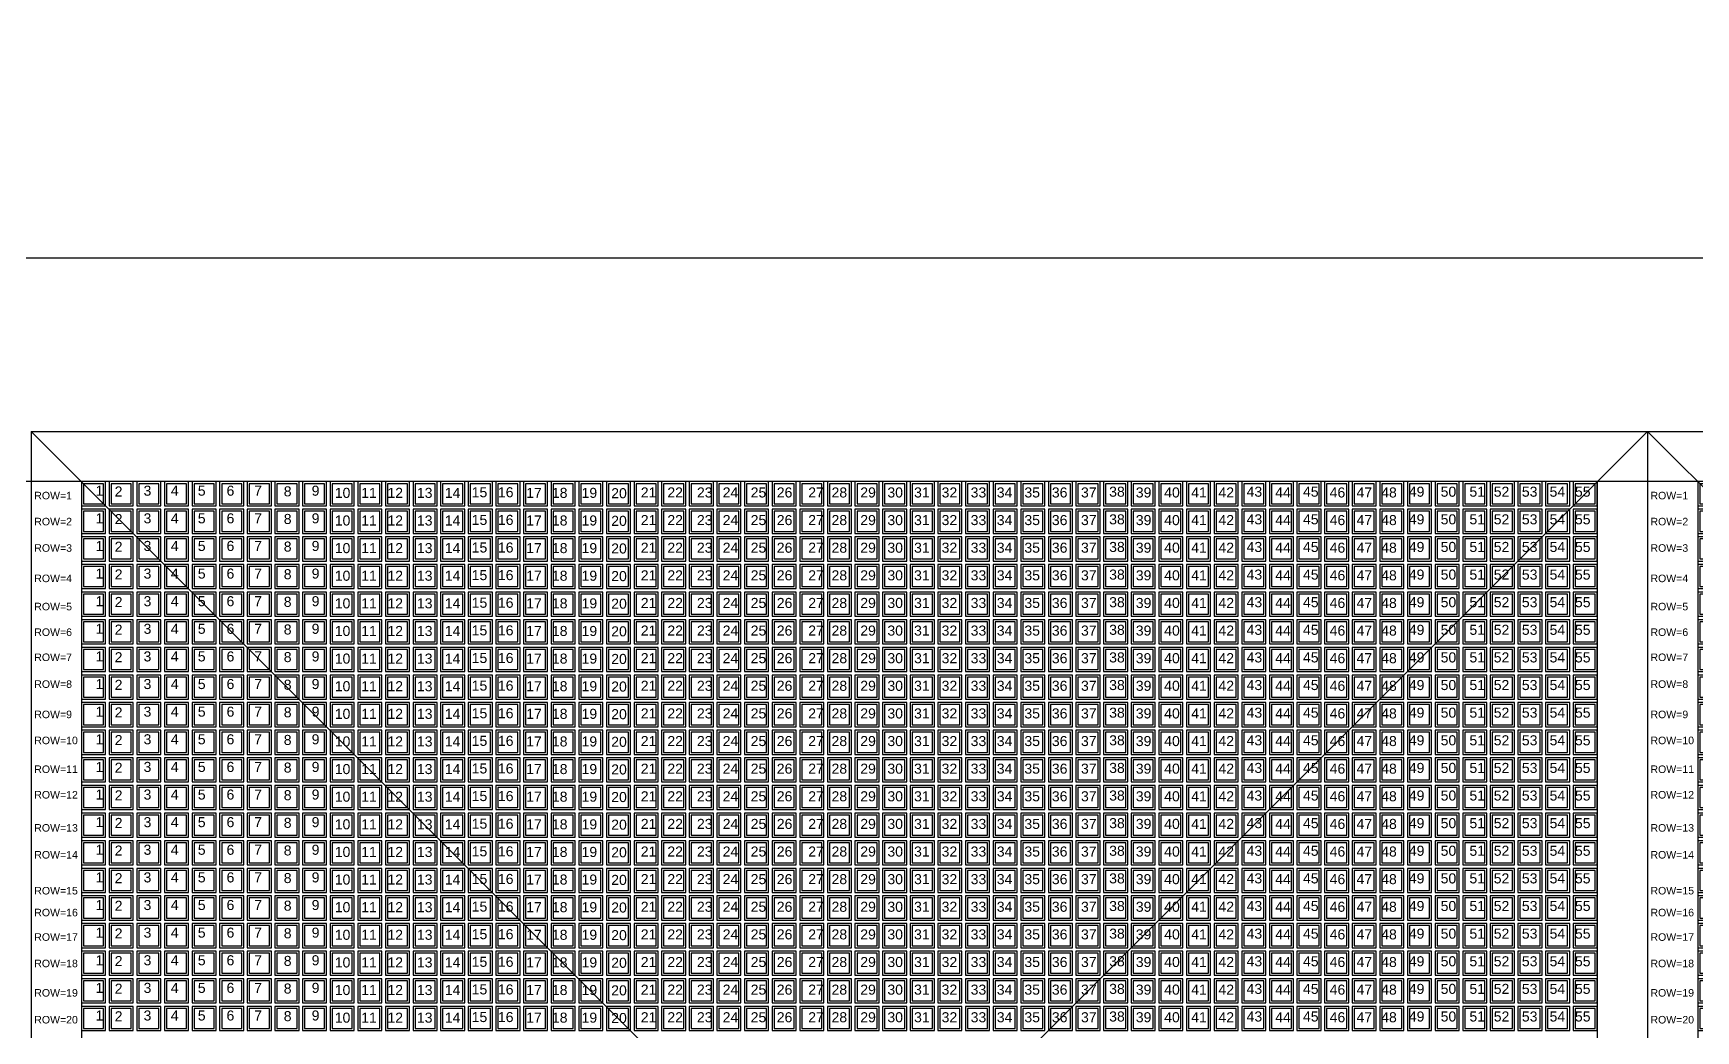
# Model space of a CAD drawing. Header units: inches. Extents: x 0 to 907042749, y -2200 to 1199479692.
# Drawn here: x 906906573 to 906939675, y 1199459829 to 1199479692 of the extents above; entities that cross this region are included whole.
import ezdxf

# ---------------------------------------------------------------- set-up
doc = ezdxf.new("R2010")
doc.units = ezdxf.units.IN
doc.header["$MEASUREMENT"] = 0
doc.header["$PDMODE"] = 3
doc.header["$PDSIZE"] = 200
doc.styles.get("Standard").update_dxf_attribs({"font": 'arial.ttf'})
doc.dimstyles.new('Stacyard Non Annotative', dxfattribs={"dimtxt": 3000, "dimasz": 0.18, "dimexe": 0.18, "dimexo": 0.0625, "dimgap": 0.09, "dimtad": 0, "dimtih": 1, "dimtoh": 1, "dimdec": 4, "dimzin": 0, "dimdsep": 46, "dimtxsty": 'Standard', "dimcen": 0.09, "dimadec": 0, "dimazin": 0, "dimtfac": 1, "dimtdec": 4, "dimtofl": 0, "dimtmove": 0, "dimatfit": 3, "dimfxl": 1, "dimtolj": 1, "dimtzin": 0, "dimarcsym": 0})

# ---------------------------------------------------------------- blocks, each defined once
blk = doc.blocks.new('Formwork')
blk.add_lwpolyline([(240, 240), (-240, 240), (-240, -240), (240, -240)], close=True)
blk.add_lwpolyline([(200, 200), (-200, 200), (-200, -200), (200, -200), (200, 200)])
blk = doc.blocks.new('*U66')
at = {"layer": 'Defpoints'}
blk.add_blockref('Formwork', (0, 0), dxfattribs=at)
blk = doc.blocks.new('*U65')
at = {"color": 0, "linetype": 'ByBlock', "lineweight": -2, "transparency": 16777216}
for p in [(0, 29700), (550, 29700), (1100, 29700), (1650, 29700), (2200, 29700), (2750, 29700), (3300, 29700), (3850, 29700), (4400, 29700), (4950, 29700), (5500, 29700), (6050, 29700), (6600, 29700), (7150, 29700), (7700, 29700), (8250, 29700), (8800, 29700), (9350, 29700), (9900, 29700), (10450, 29700), (11000, 29700), (11550, 29700), (12100, 29700), (12650, 29700), (13200, 29700), (13750, 29700), (14300, 29700), (14850, 29700), (15400, 29700), (15950, 29700), (16500, 29700), (17050, 29700), (17600, 29700), (18150, 29700), (18700, 29700), (19250, 29700), (19800, 29700), (20350, 29700), (20900, 29700), (21450, 29700), (22000, 29700), (22550, 29700), (23100, 29700), (23650, 29700), (24200, 29700), (24750, 29700), (25300, 29700), (25850, 29700), (26400, 29700), (26950, 29700), (27500, 29700), (28050, 29700), (28600, 29700), (29150, 29700), (29700, 29700), (0, 29150), (550, 29150), (1100, 29150), (1650, 29150), (2200, 29150), (2750, 29150), (3300, 29150), (3850, 29150), (4400, 29150), (4950, 29150), (5500, 29150), (6050, 29150), (6600, 29150), (7150, 29150), (7700, 29150), (8250, 29150), (8800, 29150), (9350, 29150), (9900, 29150), (10450, 29150), (11000, 29150), (11550, 29150), (12100, 29150), (12650, 29150), (13200, 29150), (13750, 29150), (14300, 29150), (14850, 29150), (15400, 29150), (15950, 29150), (16500, 29150), (17050, 29150), (17600, 29150), (18150, 29150), (18700, 29150), (19250, 29150), (19800, 29150), (20350, 29150), (20900, 29150), (21450, 29150), (22000, 29150), (22550, 29150), (23100, 29150), (23650, 29150), (24200, 29150), (24750, 29150), (25300, 29150), (25850, 29150), (26400, 29150), (26950, 29150), (27500, 29150), (28050, 29150), (28600, 29150), (29150, 29150), (29700, 29150), (0, 28600), (550, 28600), (1100, 28600), (1650, 28600), (2200, 28600), (2750, 28600), (3300, 28600), (3850, 28600), (4400, 28600), (4950, 28600), (5500, 28600), (6050, 28600), (6600, 28600), (7150, 28600), (7700, 28600), (8250, 28600), (8800, 28600), (9350, 28600), (9900, 28600), (10450, 28600), (11000, 28600), (11550, 28600), (12100, 28600), (12650, 28600), (13200, 28600), (13750, 28600), (14300, 28600), (14850, 28600), (15400, 28600), (15950, 28600), (16500, 28600), (17050, 28600), (17600, 28600), (18150, 28600), (18700, 28600), (19250, 28600), (19800, 28600), (20350, 28600), (20900, 28600), (21450, 28600), (22000, 28600), (22550, 28600), (23100, 28600), (23650, 28600), (24200, 28600), (24750, 28600), (25300, 28600), (25850, 28600), (26400, 28600), (26950, 28600), (27500, 28600), (28050, 28600), (28600, 28600), (29150, 28600), (29700, 28600), (0, 28050), (550, 28050), (1100, 28050), (1650, 28050), (2200, 28050), (2750, 28050), (3300, 28050), (3850, 28050), (4400, 28050), (4950, 28050), (5500, 28050), (6050, 28050), (6600, 28050), (7150, 28050), (7700, 28050), (8250, 28050), (8800, 28050), (9350, 28050), (9900, 28050), (10450, 28050), (11000, 28050), (11550, 28050), (12100, 28050), (12650, 28050), (13200, 28050), (13750, 28050), (14300, 28050), (14850, 28050), (15400, 28050), (15950, 28050), (16500, 28050), (17050, 28050), (17600, 28050), (18150, 28050), (18700, 28050), (19250, 28050), (19800, 28050), (20350, 28050), (20900, 28050), (21450, 28050), (22000, 28050), (22550, 28050), (23100, 28050), (23650, 28050), (24200, 28050), (24750, 28050), (25300, 28050), (25850, 28050), (26400, 28050), (26950, 28050), (27500, 28050), (28050, 28050), (28600, 28050), (29150, 28050), (29700, 28050), (0, 27500), (550, 27500), (1100, 27500), (1650, 27500), (2200, 27500), (2750, 27500), (3300, 27500), (3850, 27500), (4400, 27500), (4950, 27500), (5500, 27500), (6050, 27500), (6600, 27500), (7150, 27500), (7700, 27500), (8250, 27500), (8800, 27500), (9350, 27500), (9900, 27500), (10450, 27500), (11000, 27500), (11550, 27500), (12100, 27500), (12650, 27500), (13200, 27500), (13750, 27500), (14300, 27500), (14850, 27500), (15400, 27500), (15950, 27500), (16500, 27500), (17050, 27500), (17600, 27500), (18150, 27500), (18700, 27500), (19250, 27500), (19800, 27500), (20350, 27500), (20900, 27500), (21450, 27500), (22000, 27500), (22550, 27500), (23100, 27500), (23650, 27500), (24200, 27500), (24750, 27500), (25300, 27500), (25850, 27500), (26400, 27500), (26950, 27500), (27500, 27500), (28050, 27500), (28600, 27500), (29150, 27500), (29700, 27500), (0, 26950), (550, 26950), (1100, 26950), (1650, 26950), (2200, 26950), (2750, 26950), (3300, 26950), (3850, 26950), (4400, 26950), (4950, 26950), (5500, 26950), (6050, 26950), (6600, 26950), (7150, 26950), (7700, 26950), (8250, 26950), (8800, 26950), (9350, 26950), (9900, 26950), (10450, 26950), (11000, 26950), (11550, 26950), (12100, 26950), (12650, 26950), (13200, 26950), (13750, 26950), (14300, 26950), (14850, 26950), (15400, 26950), (15950, 26950), (16500, 26950), (17050, 26950), (17600, 26950), (18150, 26950), (18700, 26950), (19250, 26950), (19800, 26950), (20350, 26950), (20900, 26950), (21450, 26950), (22000, 26950), (22550, 26950), (23100, 26950), (23650, 26950), (24200, 26950), (24750, 26950), (25300, 26950), (25850, 26950), (26400, 26950), (26950, 26950), (27500, 26950), (28050, 26950), (28600, 26950), (29150, 26950), (29700, 26950), (0, 26400), (550, 26400), (1100, 26400), (1650, 26400), (2200, 26400), (2750, 26400), (3300, 26400), (3850, 26400), (4400, 26400), (4950, 26400), (5500, 26400), (6050, 26400), (6600, 26400), (7150, 26400), (7700, 26400), (8250, 26400), (8800, 26400), (9350, 26400), (9900, 26400), (10450, 26400), (11000, 26400), (11550, 26400), (12100, 26400), (12650, 26400), (13200, 26400), (13750, 26400), (14300, 26400), (14850, 26400), (15400, 26400), (15950, 26400), (16500, 26400), (17050, 26400), (17600, 26400), (18150, 26400), (18700, 26400), (19250, 26400), (19800, 26400), (20350, 26400), (20900, 26400), (21450, 26400), (22000, 26400), (22550, 26400), (23100, 26400), (23650, 26400), (24200, 26400), (24750, 26400), (25300, 26400), (25850, 26400), (26400, 26400), (26950, 26400), (27500, 26400), (28050, 26400), (28600, 26400), (29150, 26400), (29700, 26400), (0, 25850), (550, 25850), (1100, 25850), (1650, 25850), (2200, 25850), (2750, 25850), (3300, 25850), (3850, 25850), (4400, 25850), (4950, 25850), (5500, 25850), (6050, 25850), (6600, 25850), (7150, 25850), (7700, 25850), (8250, 25850), (8800, 25850), (9350, 25850), (9900, 25850), (10450, 25850), (11000, 25850), (11550, 25850), (12100, 25850), (12650, 25850), (13200, 25850), (13750, 25850), (14300, 25850), (14850, 25850), (15400, 25850), (15950, 25850), (16500, 25850), (17050, 25850), (17600, 25850), (18150, 25850), (18700, 25850), (19250, 25850), (19800, 25850), (20350, 25850), (20900, 25850), (21450, 25850), (22000, 25850), (22550, 25850), (23100, 25850), (23650, 25850), (24200, 25850), (24750, 25850), (25300, 25850), (25850, 25850), (26400, 25850), (26950, 25850), (27500, 25850), (28050, 25850), (28600, 25850), (29150, 25850), (29700, 25850), (0, 25300), (550, 25300), (1100, 25300), (1650, 25300), (2200, 25300), (2750, 25300), (3300, 25300), (3850, 25300), (4400, 25300), (4950, 25300), (5500, 25300), (6050, 25300), (6600, 25300), (7150, 25300), (7700, 25300), (8250, 25300), (8800, 25300), (9350, 25300), (9900, 25300), (10450, 25300), (11000, 25300), (11550, 25300), (12100, 25300), (12650, 25300), (13200, 25300), (13750, 25300), (14300, 25300), (14850, 25300), (15400, 25300), (15950, 25300), (16500, 25300), (17050, 25300), (17600, 25300), (18150, 25300), (18700, 25300), (19250, 25300), (19800, 25300), (20350, 25300), (20900, 25300), (21450, 25300), (22000, 25300), (22550, 25300), (23100, 25300), (23650, 25300), (24200, 25300), (24750, 25300), (25300, 25300), (25850, 25300), (26400, 25300), (26950, 25300), (27500, 25300), (28050, 25300), (28600, 25300), (29150, 25300), (29700, 25300), (0, 24750), (550, 24750), (1100, 24750), (1650, 24750), (2200, 24750), (2750, 24750), (3300, 24750), (3850, 24750), (4400, 24750), (4950, 24750), (5500, 24750), (6050, 24750), (6600, 24750), (7150, 24750), (7700, 24750), (8250, 24750), (8800, 24750), (9350, 24750), (9900, 24750), (10450, 24750), (11000, 24750), (11550, 24750), (12100, 24750), (12650, 24750), (13200, 24750), (13750, 24750), (14300, 24750), (14850, 24750), (15400, 24750), (15950, 24750), (16500, 24750), (17050, 24750), (17600, 24750), (18150, 24750), (18700, 24750), (19250, 24750), (19800, 24750), (20350, 24750), (20900, 24750), (21450, 24750), (22000, 24750), (22550, 24750), (23100, 24750), (23650, 24750), (24200, 24750), (24750, 24750), (25300, 24750), (25850, 24750), (26400, 24750), (26950, 24750), (27500, 24750), (28050, 24750), (28600, 24750), (29150, 24750), (29700, 24750), (0, 24200), (550, 24200), (1100, 24200), (1650, 24200), (2200, 24200), (2750, 24200), (3300, 24200), (3850, 24200), (4400, 24200), (4950, 24200), (5500, 24200), (6050, 24200), (6600, 24200), (7150, 24200), (7700, 24200), (8250, 24200), (8800, 24200), (9350, 24200), (9900, 24200), (10450, 24200), (11000, 24200), (11550, 24200), (12100, 24200), (12650, 24200), (13200, 24200), (13750, 24200), (14300, 24200), (14850, 24200), (15400, 24200), (15950, 24200), (16500, 24200), (17050, 24200), (17600, 24200), (18150, 24200), (18700, 24200), (19250, 24200), (19800, 24200), (20350, 24200), (20900, 24200), (21450, 24200), (22000, 24200), (22550, 24200), (23100, 24200), (23650, 24200), (24200, 24200), (24750, 24200), (25300, 24200), (25850, 24200), (26400, 24200), (26950, 24200), (27500, 24200), (28050, 24200), (28600, 24200), (29150, 24200), (29700, 24200), (0, 23650), (550, 23650), (1100, 23650), (1650, 23650), (2200, 23650), (2750, 23650), (3300, 23650), (3850, 23650), (4400, 23650), (4950, 23650), (5500, 23650), (6050, 23650), (6600, 23650), (7150, 23650), (7700, 23650), (8250, 23650), (8800, 23650), (9350, 23650), (9900, 23650), (10450, 23650), (11000, 23650), (11550, 23650), (12100, 23650), (12650, 23650), (13200, 23650), (13750, 23650), (14300, 23650), (14850, 23650), (15400, 23650), (15950, 23650), (16500, 23650), (17050, 23650), (17600, 23650), (18150, 23650), (18700, 23650), (19250, 23650), (19800, 23650), (20350, 23650), (20900, 23650), (21450, 23650), (22000, 23650), (22550, 23650), (23100, 23650), (23650, 23650), (24200, 23650), (24750, 23650), (25300, 23650), (25850, 23650), (26400, 23650), (26950, 23650), (27500, 23650), (28050, 23650), (28600, 23650), (29150, 23650), (29700, 23650), (0, 23100), (550, 23100), (1100, 23100), (1650, 23100), (2200, 23100), (2750, 23100), (3300, 23100), (3850, 23100), (4400, 23100), (4950, 23100), (5500, 23100), (6050, 23100), (6600, 23100), (7150, 23100), (7700, 23100), (8250, 23100), (8800, 23100), (9350, 23100), (9900, 23100), (10450, 23100), (11000, 23100), (11550, 23100), (12100, 23100), (12650, 23100), (13200, 23100), (13750, 23100), (14300, 23100), (14850, 23100), (15400, 23100), (15950, 23100), (16500, 23100), (17050, 23100), (17600, 23100), (18150, 23100), (18700, 23100), (19250, 23100), (19800, 23100), (20350, 23100), (20900, 23100), (21450, 23100), (22000, 23100), (22550, 23100), (23100, 23100), (23650, 23100), (24200, 23100), (24750, 23100), (25300, 23100), (25850, 23100), (26400, 23100), (26950, 23100), (27500, 23100), (28050, 23100), (28600, 23100), (29150, 23100), (29700, 23100), (0, 22550), (550, 22550), (1100, 22550), (1650, 22550), (2200, 22550), (2750, 22550), (3300, 22550), (3850, 22550), (4400, 22550), (4950, 22550), (5500, 22550), (6050, 22550), (6600, 22550), (7150, 22550), (7700, 22550), (8250, 22550), (8800, 22550), (9350, 22550), (9900, 22550), (10450, 22550), (11000, 22550), (11550, 22550), (12100, 22550), (12650, 22550), (13200, 22550), (13750, 22550), (14300, 22550), (14850, 22550), (15400, 22550), (15950, 22550), (16500, 22550), (17050, 22550), (17600, 22550), (18150, 22550), (18700, 22550), (19250, 22550), (19800, 22550), (20350, 22550), (20900, 22550), (21450, 22550), (22000, 22550), (22550, 22550), (23100, 22550), (23650, 22550), (24200, 22550), (24750, 22550), (25300, 22550), (25850, 22550), (26400, 22550), (26950, 22550), (27500, 22550), (28050, 22550), (28600, 22550), (29150, 22550), (29700, 22550), (0, 22000), (550, 22000), (1100, 22000), (1650, 22000), (2200, 22000), (2750, 22000), (3300, 22000), (3850, 22000), (4400, 22000), (4950, 22000), (5500, 22000), (6050, 22000), (6600, 22000), (7150, 22000), (7700, 22000), (8250, 22000), (8800, 22000), (9350, 22000), (9900, 22000), (10450, 22000), (11000, 22000), (11550, 22000), (12100, 22000), (12650, 22000), (13200, 22000), (13750, 22000), (14300, 22000), (14850, 22000), (15400, 22000), (15950, 22000), (16500, 22000), (17050, 22000), (17600, 22000), (18150, 22000), (18700, 22000), (19250, 22000), (19800, 22000), (20350, 22000), (20900, 22000), (21450, 22000), (22000, 22000), (22550, 22000), (23100, 22000), (23650, 22000), (24200, 22000), (24750, 22000), (25300, 22000), (25850, 22000), (26400, 22000), (26950, 22000), (27500, 22000), (28050, 22000), (28600, 22000), (29150, 22000), (29700, 22000), (0, 21450), (550, 21450), (1100, 21450), (1650, 21450), (2200, 21450), (2750, 21450), (3300, 21450), (3850, 21450), (4400, 21450), (4950, 21450), (5500, 21450), (6050, 21450), (6600, 21450), (7150, 21450), (7700, 21450), (8250, 21450), (8800, 21450), (9350, 21450), (9900, 21450), (10450, 21450), (11000, 21450), (11550, 21450), (12100, 21450), (12650, 21450), (13200, 21450), (13750, 21450), (14300, 21450), (14850, 21450), (15400, 21450), (15950, 21450), (16500, 21450), (17050, 21450), (17600, 21450), (18150, 21450), (18700, 21450), (19250, 21450), (19800, 21450), (20350, 21450), (20900, 21450), (21450, 21450), (22000, 21450), (22550, 21450), (23100, 21450), (23650, 21450), (24200, 21450), (24750, 21450), (25300, 21450), (25850, 21450), (26400, 21450), (26950, 21450), (27500, 21450), (28050, 21450), (28600, 21450), (29150, 21450), (29700, 21450), (0, 20900), (550, 20900), (1100, 20900), (1650, 20900), (2200, 20900), (2750, 20900), (3300, 20900), (3850, 20900), (4400, 20900), (4950, 20900), (5500, 20900), (6050, 20900), (6600, 20900), (7150, 20900), (7700, 20900), (8250, 20900), (8800, 20900), (9350, 20900), (9900, 20900), (10450, 20900), (11000, 20900), (11550, 20900), (12100, 20900), (12650, 20900), (13200, 20900), (13750, 20900), (14300, 20900), (14850, 20900), (15400, 20900), (15950, 20900), (16500, 20900), (17050, 20900), (17600, 20900), (18150, 20900), (18700, 20900), (19250, 20900), (19800, 20900), (20350, 20900), (20900, 20900), (21450, 20900), (22000, 20900), (22550, 20900), (23100, 20900), (23650, 20900), (24200, 20900), (24750, 20900), (25300, 20900), (25850, 20900), (26400, 20900), (26950, 20900), (27500, 20900), (28050, 20900), (28600, 20900), (29150, 20900), (29700, 20900), (0, 20350), (550, 20350), (1100, 20350), (1650, 20350), (2200, 20350), (2750, 20350), (3300, 20350), (3850, 20350), (4400, 20350), (4950, 20350), (5500, 20350), (6050, 20350), (6600, 20350), (7150, 20350), (7700, 20350), (8250, 20350), (8800, 20350), (9350, 20350), (9900, 20350), (10450, 20350), (11000, 20350), (11550, 20350), (12100, 20350), (12650, 20350), (13200, 20350), (13750, 20350), (14300, 20350), (14850, 20350), (15400, 20350), (15950, 20350), (16500, 20350), (17050, 20350), (17600, 20350), (18150, 20350), (18700, 20350), (19250, 20350), (19800, 20350), (20350, 20350), (20900, 20350), (21450, 20350), (22000, 20350), (22550, 20350), (23100, 20350), (23650, 20350), (24200, 20350), (24750, 20350), (25300, 20350), (25850, 20350), (26400, 20350), (26950, 20350), (27500, 20350), (28050, 20350), (28600, 20350), (29150, 20350), (29700, 20350), (0, 19800), (550, 19800), (1100, 19800), (1650, 19800), (2200, 19800), (2750, 19800), (3300, 19800), (3850, 19800), (4400, 19800), (4950, 19800), (5500, 19800), (6050, 19800), (6600, 19800), (7150, 19800), (7700, 19800), (8250, 19800), (8800, 19800), (9350, 19800), (9900, 19800), (10450, 19800), (11000, 19800), (11550, 19800), (12100, 19800), (12650, 19800), (13200, 19800), (13750, 19800), (14300, 19800), (14850, 19800), (15400, 19800), (15950, 19800), (16500, 19800), (17050, 19800), (17600, 19800), (18150, 19800), (18700, 19800), (19250, 19800), (19800, 19800), (20350, 19800), (20900, 19800), (21450, 19800), (22000, 19800), (22550, 19800), (23100, 19800), (23650, 19800), (24200, 19800), (24750, 19800), (25300, 19800), (25850, 19800), (26400, 19800), (26950, 19800), (27500, 19800), (28050, 19800), (28600, 19800), (29150, 19800), (29700, 19800), (0, 19250), (550, 19250), (1100, 19250), (1650, 19250), (2200, 19250), (2750, 19250), (3300, 19250), (3850, 19250), (4400, 19250), (4950, 19250), (5500, 19250), (6050, 19250), (6600, 19250), (7150, 19250), (7700, 19250), (8250, 19250), (8800, 19250), (9350, 19250), (9900, 19250), (10450, 19250), (11000, 19250), (11550, 19250), (12100, 19250), (12650, 19250), (13200, 19250), (13750, 19250), (14300, 19250), (14850, 19250), (15400, 19250), (15950, 19250), (16500, 19250), (17050, 19250), (17600, 19250), (18150, 19250), (18700, 19250), (19250, 19250), (19800, 19250), (20350, 19250), (20900, 19250), (21450, 19250), (22000, 19250), (22550, 19250), (23100, 19250), (23650, 19250), (24200, 19250), (24750, 19250), (25300, 19250), (25850, 19250), (26400, 19250), (26950, 19250), (27500, 19250), (28050, 19250), (28600, 19250), (29150, 19250), (29700, 19250)]:
    blk.add_blockref('*U66', p, dxfattribs=at)
blk = doc.blocks.new('Casting_yard_type_2')
for p, q in [((-16090, 16090), (-16090, -16090)), ((-16090, 16090), (16090, 16090)), ((-16090, 16090), (16090, -16090)), ((16090, 16090), (-16090, -16090)), ((16090, 16090), (16090, -16090)), ((-15090, 15090), (-15090, -15050)), ((15090, 15090), (15090, -15090))]:
    blk.add_line(p, q)
blk.add_blockref('*U65', (-14850, -14850))
for s, height, p in [('1', 200, (-14810, 14810)), ('2', 200, (-14430, 14794)), ('3', 200, (-13855, 14810)), ('4', 200, (-13313, 14810)), ('5', 200, (-12775, 14810)), ('6', 200, (-12203, 14810)), ('7', 200, (-11653, 14810)), ('8', 200, (-11064, 14797)), ('9', 200, (-10508, 14810)), ('10', 200, (-10048, 14767)), ('11', 200, (-9522, 14767)), ('12', 200, (-9000, 14767)), ('13', 200, (-8413, 14767)), ('14', 200, (-7858, 14767)), ('15', 200, (-7322, 14779)), ('16', 200, (-6800, 14779)), ('17', 200, (-6237, 14767)), ('18', 200, (-5725, 14767)), ('19', 200, (-5134, 14767)), ('20', 200, (-4544, 14760)), ('21', 200, (-3955, 14775)), ('22', 200, (-3426, 14775)), ('23', 200, (-2837, 14775)), ('24', 200, (-2324, 14775)), ('25', 200, (-1767, 14775)), ('26', 200, (-1247, 14775)), ('27', 200, (-621, 14775)), ('28', 200, (-157, 14775)), ('29', 200, (415, 14775)), ('30', 200, (955, 14775)), ('31', 200, (1486, 14775)), ('32', 200, (2035, 14775)), ('33', 200, (2613, 14775)), ('34', 200, (3133, 14775)), ('35', 200, (3683, 14775)), ('36', 200, (4230, 14775)), ('37', 200, (4810, 14775)), ('38', 200, (5371, 14790)), ('39', 200, (5901, 14775)), ('40', 200, (6466, 14775)), ('41', 200, (7004, 14775)), ('42', 200, (7547, 14775)), ('43', 200, (8107, 14790)), ('44', 200, (8677, 14775)), ('45', 200, (9230, 14790)), ('46', 200, (9761, 14775)), ('47', 200, (10296, 14775)), ('48', 200, (10787, 14775)), ('49', 200, (11337, 14790)), ('50', 200, (11971, 14790)), ('51', 200, (12544, 14790)), ('52', 200, (13028, 14790)), ('53', 200, (13588, 14790)), ('54', 200, (14140, 14790)), ('55', 200, (14645, 14790)), ('ROW=1', 150, (-16031, 14738)), ('ROW=2', 150, (-16031, 14220)), ('1', 200, (-14810, 14260)), ('2', 200, (-14430, 14244)), ('3', 200, (-13855, 14260)), ('4', 200, (-13313, 14260)), ('5', 200, (-12775, 14260)), ('6', 200, (-12203, 14260)), ('7', 200, (-11653, 14260)), ('8', 200, (-11064, 14247)), ('9', 200, (-10508, 14260)), ('10', 200, (-10048, 14217)), ('11', 200, (-9522, 14217)), ('12', 200, (-9000, 14217)), ('13', 200, (-8413, 14217)), ('14', 200, (-7858, 14217)), ('15', 200, (-7322, 14229)), ('16', 200, (-6800, 14229)), ('17', 200, (-6237, 14217)), ('18', 200, (-5725, 14217)), ('19', 200, (-5134, 14217)), ('20', 200, (-4544, 14210)), ('21', 200, (-3955, 14225)), ('22', 200, (-3426, 14225)), ('23', 200, (-2837, 14225)), ('24', 200, (-2324, 14225)), ('25', 200, (-1767, 14225)), ('26', 200, (-1247, 14225)), ('27', 200, (-621, 14225)), ('28', 200, (-157, 14225)), ('29', 200, (415, 14225)), ('30', 200, (955, 14225)), ('31', 200, (1486, 14225)), ('32', 200, (2035, 14225)), ('33', 200, (2613, 14225)), ('34', 200, (3133, 14225)), ('35', 200, (3683, 14225)), ('36', 200, (4230, 14225)), ('37', 200, (4810, 14225)), ('38', 200, (5371, 14240)), ('39', 200, (5901, 14225)), ('40', 200, (6466, 14225)), ('41', 200, (7004, 14225)), ('42', 200, (7547, 14225)), ('43', 200, (8107, 14240)), ('44', 200, (8677, 14225)), ('45', 200, (9230, 14240)), ('46', 200, (9761, 14225)), ('47', 200, (10296, 14225)), ('48', 200, (10787, 14225)), ('49', 200, (11337, 14240)), ('50', 200, (11971, 14240)), ('51', 200, (12544, 14240)), ('52', 200, (13028, 14240)), ('53', 200, (13588, 14240)), ('54', 200, (14140, 14240)), ('55', 200, (14645, 14240)), ('1', 200, (-14810, 13710)), ('3', 200, (-13855, 13710)), ('4', 200, (-13313, 13710)), ('5', 200, (-12775, 13710)), ('6', 200, (-12203, 13710)), ('7', 200, (-11653, 13710)), ('9', 200, (-10508, 13710)), ('ROW=3', 150, (-16031, 13694)), ('2', 200, (-14430, 13694)), ('8', 200, (-11064, 13697)), ('10', 200, (-10048, 13667)), ('11', 200, (-9522, 13667)), ('12', 200, (-9000, 13667)), ('13', 200, (-8413, 13667)), ('14', 200, (-7858, 13667)), ('15', 200, (-7322, 13679)), ('16', 200, (-6800, 13679)), ('17', 200, (-6237, 13667)), ('18', 200, (-5725, 13667)), ('19', 200, (-5134, 13667)), ('20', 200, (-4544, 13660)), ('21', 200, (-3955, 13675)), ('22', 200, (-3426, 13675)), ('23', 200, (-2837, 13675)), ('24', 200, (-2324, 13675)), ('25', 200, (-1767, 13675)), ('26', 200, (-1247, 13675)), ('27', 200, (-621, 13675)), ('28', 200, (-157, 13675)), ('29', 200, (415, 13675)), ('30', 200, (955, 13675)), ('31', 200, (1486, 13675)), ('32', 200, (2035, 13675)), ('33', 200, (2613, 13675)), ('34', 200, (3133, 13675)), ('35', 200, (3683, 13675)), ('36', 200, (4230, 13675)), ('37', 200, (4810, 13675)), ('38', 200, (5371, 13690)), ('39', 200, (5901, 13675)), ('40', 200, (6466, 13675)), ('41', 200, (7004, 13675)), ('42', 200, (7547, 13675)), ('43', 200, (8107, 13690)), ('44', 200, (8677, 13675)), ('45', 200, (9230, 13690)), ('46', 200, (9761, 13675)), ('47', 200, (10296, 13675)), ('48', 200, (10787, 13675)), ('49', 200, (11337, 13690)), ('50', 200, (11971, 13690)), ('51', 200, (12544, 13690)), ('52', 200, (13028, 13690)), ('53', 200, (13588, 13690)), ('54', 200, (14140, 13690)), ('55', 200, (14645, 13690)), ('ROW=4', 150, (-16031, 13089)), ('1', 200, (-14810, 13160)), ('2', 200, (-14430, 13144)), ('3', 200, (-13855, 13160)), ('4', 200, (-13313, 13160)), ('5', 200, (-12775, 13160)), ('6', 200, (-12203, 13160)), ('7', 200, (-11653, 13160)), ('8', 200, (-11064, 13147)), ('9', 200, (-10508, 13160)), ('10', 200, (-10048, 13117)), ('11', 200, (-9522, 13117)), ('12', 200, (-9000, 13117)), ('13', 200, (-8413, 13117)), ('14', 200, (-7858, 13117)), ('15', 200, (-7322, 13129)), ('16', 200, (-6800, 13129)), ('17', 200, (-6237, 13117)), ('18', 200, (-5725, 13117)), ('19', 200, (-5134, 13117)), ('20', 200, (-4544, 13110)), ('21', 200, (-3955, 13125)), ('22', 200, (-3426, 13125)), ('23', 200, (-2837, 13125)), ('24', 200, (-2324, 13125)), ('25', 200, (-1767, 13125)), ('26', 200, (-1247, 13125)), ('27', 200, (-621, 13125)), ('28', 200, (-157, 13125)), ('29', 200, (415, 13125)), ('30', 200, (955, 13125)), ('31', 200, (1486, 13125)), ('32', 200, (2035, 13125)), ('33', 200, (2613, 13125)), ('34', 200, (3133, 13125)), ('35', 200, (3683, 13125)), ('36', 200, (4230, 13125)), ('37', 200, (4810, 13125)), ('38', 200, (5371, 13140)), ('39', 200, (5901, 13125)), ('40', 200, (6466, 13125)), ('41', 200, (7004, 13125)), ('42', 200, (7547, 13125)), ('43', 200, (8107, 13140)), ('44', 200, (8677, 13125)), ('45', 200, (9230, 13140)), ('46', 200, (9761, 13125)), ('47', 200, (10296, 13125)), ('48', 200, (10787, 13125)), ('49', 200, (11337, 13140)), ('50', 200, (11971, 13140)), ('51', 200, (12544, 13140)), ('52', 200, (13028, 13140)), ('53', 200, (13588, 13140)), ('54', 200, (14140, 13140)), ('55', 200, (14645, 13140)), ('ROW=5', 150, (-16031, 12528)), ('1', 200, (-14810, 12610)), ('2', 200, (-14430, 12594)), ('3', 200, (-13855, 12610)), ('4', 200, (-13313, 12610)), ('5', 200, (-12775, 12610)), ('6', 200, (-12203, 12610)), ('7', 200, (-11653, 12610)), ('8', 200, (-11064, 12597)), ('9', 200, (-10508, 12610)), ('10', 200, (-10048, 12567)), ('11', 200, (-9522, 12567)), ('12', 200, (-9000, 12567)), ('13', 200, (-8413, 12567)), ('14', 200, (-7858, 12567)), ('15', 200, (-7322, 12579)), ('16', 200, (-6800, 12579)), ('17', 200, (-6237, 12567)), ('18', 200, (-5725, 12567)), ('19', 200, (-5134, 12567)), ('20', 200, (-4544, 12560)), ('21', 200, (-3955, 12575)), ('22', 200, (-3426, 12575)), ('23', 200, (-2837, 12575)), ('24', 200, (-2324, 12575)), ('25', 200, (-1767, 12575)), ('26', 200, (-1247, 12575)), ('27', 200, (-621, 12575)), ('28', 200, (-157, 12575)), ('29', 200, (415, 12575)), ('30', 200, (955, 12575)), ('31', 200, (1486, 12575)), ('32', 200, (2035, 12575)), ('33', 200, (2613, 12575)), ('34', 200, (3133, 12575)), ('35', 200, (3683, 12575)), ('36', 200, (4230, 12575)), ('37', 200, (4810, 12575)), ('38', 200, (5371, 12590)), ('39', 200, (5901, 12575)), ('40', 200, (6466, 12575)), ('41', 200, (7004, 12575)), ('42', 200, (7547, 12575)), ('43', 200, (8107, 12590)), ('44', 200, (8677, 12575)), ('45', 200, (9230, 12590)), ('46', 200, (9761, 12575)), ('47', 200, (10296, 12575)), ('48', 200, (10787, 12575)), ('49', 200, (11337, 12590)), ('50', 200, (11971, 12590)), ('51', 200, (12544, 12590)), ('52', 200, (13028, 12590)), ('53', 200, (13588, 12590)), ('54', 200, (14140, 12590)), ('55', 200, (14645, 12590)), ('1', 200, (-14810, 12060)), ('3', 200, (-13855, 12060)), ('4', 200, (-13313, 12060)), ('5', 200, (-12775, 12060)), ('6', 200, (-12203, 12060)), ('7', 200, (-11653, 12060)), ('8', 200, (-11064, 12047)), ('9', 200, (-10508, 12060)), ('ROW=6', 150, (-16031, 12018)), ('2', 200, (-14430, 12044)), ('10', 200, (-10048, 12017)), ('11', 200, (-9522, 12017)), ('12', 200, (-9000, 12017)), ('13', 200, (-8413, 12017)), ('14', 200, (-7858, 12017)), ('15', 200, (-7322, 12029)), ('16', 200, (-6800, 12029)), ('17', 200, (-6237, 12017)), ('18', 200, (-5725, 12017)), ('19', 200, (-5134, 12017)), ('20', 200, (-4544, 12010)), ('21', 200, (-3955, 12025)), ('22', 200, (-3426, 12025)), ('23', 200, (-2837, 12025)), ('24', 200, (-2324, 12025)), ('25', 200, (-1767, 12025)), ('26', 200, (-1247, 12025)), ('27', 200, (-621, 12025)), ('28', 200, (-157, 12025)), ('29', 200, (415, 12025)), ('30', 200, (955, 12025)), ('31', 200, (1486, 12025)), ('32', 200, (2035, 12025)), ('33', 200, (2613, 12025)), ('34', 200, (3133, 12025)), ('35', 200, (3683, 12025)), ('36', 200, (4230, 12025)), ('37', 200, (4810, 12025)), ('38', 200, (5371, 12040)), ('39', 200, (5901, 12025)), ('40', 200, (6466, 12025)), ('41', 200, (7004, 12025)), ('42', 200, (7547, 12025)), ('43', 200, (8107, 12040)), ('44', 200, (8677, 12025)), ('45', 200, (9230, 12040)), ('46', 200, (9761, 12025)), ('47', 200, (10296, 12025)), ('48', 200, (10787, 12025)), ('49', 200, (11337, 12040)), ('50', 200, (11971, 12040)), ('51', 200, (12544, 12040)), ('52', 200, (13028, 12040)), ('53', 200, (13588, 12040)), ('54', 200, (14140, 12040)), ('55', 200, (14645, 12040)), ('ROW=7', 150, (-16031, 11518)), ('1', 200, (-14810, 11510)), ('2', 200, (-14430, 11494)), ('3', 200, (-13855, 11510)), ('4', 200, (-13313, 11510)), ('5', 200, (-12775, 11510)), ('6', 200, (-12203, 11510)), ('7', 200, (-11653, 11510)), ('8', 200, (-11064, 11497)), ('9', 200, (-10508, 11510)), ('10', 200, (-10048, 11467)), ('11', 200, (-9522, 11467)), ('12', 200, (-9000, 11467)), ('13', 200, (-8413, 11467)), ('14', 200, (-7858, 11467)), ('15', 200, (-7322, 11479)), ('16', 200, (-6800, 11479)), ('17', 200, (-6237, 11467)), ('18', 200, (-5725, 11467)), ('19', 200, (-5134, 11467)), ('20', 200, (-4544, 11460)), ('21', 200, (-3955, 11475)), ('22', 200, (-3426, 11475)), ('23', 200, (-2837, 11475)), ('24', 200, (-2324, 11475)), ('25', 200, (-1767, 11475)), ('26', 200, (-1247, 11475)), ('27', 200, (-621, 11475)), ('28', 200, (-157, 11475)), ('29', 200, (415, 11475)), ('30', 200, (955, 11475)), ('31', 200, (1486, 11475)), ('32', 200, (2035, 11475)), ('33', 200, (2613, 11475)), ('34', 200, (3133, 11475)), ('35', 200, (3683, 11475)), ('36', 200, (4230, 11475)), ('37', 200, (4810, 11475)), ('38', 200, (5371, 11490)), ('39', 200, (5901, 11475)), ('40', 200, (6466, 11475)), ('41', 200, (7004, 11475)), ('42', 200, (7547, 11475)), ('43', 200, (8107, 11490)), ('44', 200, (8677, 11475)), ('45', 200, (9230, 11490)), ('46', 200, (9761, 11475)), ('47', 200, (10296, 11475)), ('48', 200, (10787, 11475)), ('49', 200, (11337, 11490)), ('50', 200, (11971, 11490)), ('51', 200, (12544, 11490)), ('52', 200, (13028, 11490)), ('53', 200, (13588, 11490)), ('54', 200, (14140, 11490)), ('55', 200, (14645, 11490)), ('ROW=8', 150, (-16031, 10984)), ('1', 200, (-14810, 10960)), ('2', 200, (-14430, 10944)), ('3', 200, (-13855, 10960)), ('4', 200, (-13313, 10960)), ('5', 200, (-12775, 10960)), ('6', 200, (-12203, 10960)), ('7', 200, (-11653, 10960)), ('8', 200, (-11064, 10947)), ('9', 200, (-10508, 10960)), ('10', 200, (-10048, 10917)), ('11', 200, (-9522, 10917)), ('12', 200, (-9000, 10917)), ('13', 200, (-8413, 10917)), ('14', 200, (-7858, 10917)), ('15', 200, (-7322, 10929)), ('16', 200, (-6800, 10929)), ('17', 200, (-6237, 10917)), ('18', 200, (-5725, 10917)), ('19', 200, (-5134, 10917)), ('20', 200, (-4544, 10910)), ('21', 200, (-3955, 10925)), ('22', 200, (-3426, 10925)), ('23', 200, (-2837, 10925)), ('24', 200, (-2324, 10925)), ('25', 200, (-1767, 10925)), ('26', 200, (-1247, 10925)), ('27', 200, (-621, 10925)), ('28', 200, (-157, 10925)), ('29', 200, (415, 10925)), ('30', 200, (955, 10925)), ('31', 200, (1486, 10925)), ('32', 200, (2035, 10925)), ('33', 200, (2613, 10925)), ('34', 200, (3133, 10925)), ('35', 200, (3683, 10925)), ('36', 200, (4230, 10925)), ('37', 200, (4810, 10925)), ('38', 200, (5371, 10940)), ('39', 200, (5901, 10925)), ('40', 200, (6466, 10925)), ('41', 200, (7004, 10925)), ('42', 200, (7547, 10925)), ('43', 200, (8107, 10940)), ('44', 200, (8677, 10925)), ('45', 200, (9230, 10940)), ('46', 200, (9761, 10925)), ('47', 200, (10296, 10925)), ('48', 200, (10787, 10925)), ('49', 200, (11337, 10940)), ('50', 200, (11971, 10940)), ('51', 200, (12544, 10940)), ('52', 200, (13028, 10940)), ('53', 200, (13588, 10940)), ('54', 200, (14140, 10940)), ('55', 200, (14645, 10940)), ('1', 200, (-14810, 10410)), ('2', 200, (-14430, 10394)), ('3', 200, (-13855, 10410)), ('4', 200, (-13313, 10410)), ('5', 200, (-12775, 10410)), ('6', 200, (-12203, 10410)), ('7', 200, (-11653, 10410)), ('8', 200, (-11064, 10397)), ('9', 200, (-10508, 10410)), ('38', 200, (5371, 10390)), ('43', 200, (8107, 10390)), ('49', 200, (11337, 10390)), ('50', 200, (11971, 10390)), ('52', 200, (13028, 10390)), ('53', 200, (13588, 10390)), ('ROW=9', 150, (-16031, 10380)), ('10', 200, (-10048, 10367)), ('11', 200, (-9522, 10367)), ('12', 200, (-9000, 10367)), ('13', 200, (-8413, 10367)), ('14', 200, (-7858, 10367)), ('15', 200, (-7322, 10379)), ('16', 200, (-6800, 10379)), ('17', 200, (-6237, 10367)), ('18', 200, (-5725, 10367)), ('19', 200, (-5134, 10367)), ('20', 200, (-4544, 10360)), ('21', 200, (-3955, 10375)), ('22', 200, (-3426, 10375)), ('23', 200, (-2837, 10375)), ('24', 200, (-2324, 10375)), ('25', 200, (-1767, 10375)), ('26', 200, (-1247, 10375)), ('27', 200, (-621, 10375)), ('28', 200, (-157, 10375)), ('29', 200, (415, 10375)), ('30', 200, (955, 10375)), ('31', 200, (1486, 10375)), ('32', 200, (2035, 10375)), ('33', 200, (2613, 10375)), ('34', 200, (3133, 10375)), ('35', 200, (3683, 10375)), ('36', 200, (4230, 10375)), ('37', 200, (4810, 10375)), ('39', 200, (5901, 10375)), ('40', 200, (6466, 10375)), ('41', 200, (7004, 10375)), ('42', 200, (7547, 10375)), ('44', 200, (8677, 10375)), ('45', 200, (9230, 10390)), ('46', 200, (9761, 10375)), ('47', 200, (10296, 10375)), ('48', 200, (10787, 10375)), ('51', 200, (12544, 10390)), ('54', 200, (14140, 10390)), ('55', 200, (14645, 10390)), ('ROW=10', 150, (-16031, 9862)), ('1', 200, (-14810, 9860)), ('2', 200, (-14430, 9844)), ('3', 200, (-13855, 9860)), ('4', 200, (-13313, 9860)), ('5', 200, (-12775, 9860)), ('6', 200, (-12203, 9860)), ('7', 200, (-11653, 9860)), ('8', 200, (-11064, 9847)), ('9', 200, (-10508, 9860)), ('10', 200, (-10048, 9817)), ('11', 200, (-9522, 9817)), ('12', 200, (-9000, 9817)), ('13', 200, (-8413, 9817)), ('14', 200, (-7858, 9817)), ('15', 200, (-7322, 9829)), ('16', 200, (-6800, 9829)), ('17', 200, (-6237, 9817)), ('18', 200, (-5725, 9817)), ('19', 200, (-5134, 9817)), ('20', 200, (-4544, 9810)), ('21', 200, (-3955, 9825)), ('22', 200, (-3426, 9825)), ('23', 200, (-2837, 9825)), ('24', 200, (-2324, 9825)), ('25', 200, (-1767, 9825)), ('26', 200, (-1247, 9825)), ('27', 200, (-621, 9825)), ('28', 200, (-157, 9825)), ('29', 200, (415, 9825)), ('30', 200, (955, 9825)), ('31', 200, (1486, 9825)), ('32', 200, (2035, 9825)), ('33', 200, (2613, 9825)), ('34', 200, (3133, 9825)), ('35', 200, (3683, 9825)), ('36', 200, (4230, 9825)), ('37', 200, (4810, 9825)), ('38', 200, (5371, 9840)), ('39', 200, (5901, 9825)), ('40', 200, (6466, 9825)), ('41', 200, (7004, 9825)), ('42', 200, (7547, 9825)), ('43', 200, (8107, 9840)), ('44', 200, (8677, 9825)), ('45', 200, (9230, 9840)), ('46', 200, (9761, 9825)), ('47', 200, (10296, 9825)), ('48', 200, (10787, 9825)), ('49', 200, (11337, 9840)), ('50', 200, (11971, 9840)), ('51', 200, (12544, 9840)), ('52', 200, (13028, 9840)), ('53', 200, (13588, 9840)), ('54', 200, (14140, 9840)), ('55', 200, (14645, 9840)), ('ROW=11', 150, (-16031, 9289)), ('1', 200, (-14810, 9310)), ('2', 200, (-14430, 9294)), ('3', 200, (-13855, 9310)), ('4', 200, (-13313, 9310)), ('5', 200, (-12775, 9310)), ('6', 200, (-12203, 9310)), ('7', 200, (-11653, 9310)), ('8', 200, (-11064, 9297)), ('9', 200, (-10508, 9310)), ('10', 200, (-10048, 9267)), ('11', 200, (-9522, 9267)), ('12', 200, (-9000, 9267)), ('13', 200, (-8413, 9267)), ('14', 200, (-7858, 9267)), ('15', 200, (-7322, 9279)), ('16', 200, (-6800, 9279)), ('17', 200, (-6237, 9267)), ('18', 200, (-5725, 9267)), ('19', 200, (-5134, 9267)), ('20', 200, (-4544, 9260)), ('21', 200, (-3955, 9275)), ('22', 200, (-3426, 9275)), ('23', 200, (-2837, 9275)), ('24', 200, (-2324, 9275)), ('25', 200, (-1767, 9275)), ('26', 200, (-1247, 9275)), ('27', 200, (-621, 9275)), ('28', 200, (-157, 9275)), ('29', 200, (415, 9275)), ('30', 200, (955, 9275)), ('31', 200, (1486, 9275)), ('32', 200, (2035, 9275)), ('33', 200, (2613, 9275)), ('34', 200, (3133, 9275)), ('35', 200, (3683, 9275)), ('36', 200, (4230, 9275)), ('37', 200, (4810, 9275)), ('38', 200, (5371, 9290)), ('39', 200, (5901, 9275)), ('40', 200, (6466, 9275)), ('41', 200, (7004, 9275)), ('42', 200, (7547, 9275)), ('43', 200, (8107, 9290)), ('44', 200, (8677, 9275)), ('45', 200, (9230, 9290)), ('46', 200, (9761, 9275)), ('47', 200, (10296, 9275)), ('48', 200, (10787, 9275)), ('49', 200, (11337, 9290)), ('50', 200, (11971, 9290)), ('51', 200, (12544, 9290)), ('52', 200, (13028, 9290)), ('53', 200, (13588, 9290)), ('54', 200, (14140, 9290)), ('55', 200, (14645, 9290)), ('1', 200, (-14810, 8760)), ('2', 200, (-14430, 8744)), ('3', 200, (-13855, 8760)), ('4', 200, (-13313, 8760)), ('5', 200, (-12775, 8760)), ('6', 200, (-12203, 8760)), ('7', 200, (-11653, 8760)), ('8', 200, (-11064, 8747)), ('9', 200, (-10508, 8760)), ('38', 200, (5371, 8740)), ('43', 200, (8107, 8740)), ('45', 200, (9230, 8740)), ('49', 200, (11337, 8740)), ('50', 200, (11971, 8740)), ('51', 200, (12544, 8740)), ('52', 200, (13028, 8740)), ('53', 200, (13588, 8740)), ('54', 200, (14140, 8740)), ('55', 200, (14645, 8740)), ('ROW=12', 150, (-16031, 8780)), ('10', 200, (-10048, 8717)), ('11', 200, (-9522, 8717)), ('12', 200, (-9000, 8717)), ('13', 200, (-8413, 8717)), ('14', 200, (-7858, 8717)), ('15', 200, (-7322, 8729)), ('16', 200, (-6800, 8729)), ('17', 200, (-6237, 8717)), ('18', 200, (-5725, 8717)), ('19', 200, (-5134, 8717)), ('20', 200, (-4544, 8710)), ('21', 200, (-3955, 8725)), ('22', 200, (-3426, 8725)), ('23', 200, (-2837, 8725)), ('24', 200, (-2324, 8725)), ('25', 200, (-1767, 8725)), ('26', 200, (-1247, 8725)), ('27', 200, (-621, 8725)), ('28', 200, (-157, 8725)), ('29', 200, (415, 8725)), ('30', 200, (955, 8725)), ('31', 200, (1486, 8725)), ('32', 200, (2035, 8725)), ('33', 200, (2613, 8725)), ('34', 200, (3133, 8725)), ('35', 200, (3683, 8725)), ('36', 200, (4230, 8725)), ('37', 200, (4810, 8725)), ('39', 200, (5901, 8725)), ('40', 200, (6466, 8725)), ('41', 200, (7004, 8725)), ('42', 200, (7547, 8725)), ('44', 200, (8677, 8725)), ('46', 200, (9761, 8725)), ('47', 200, (10296, 8725)), ('48', 200, (10787, 8725)), ('1', 200, (-14810, 8210)), ('2', 200, (-14430, 8194)), ('3', 200, (-13855, 8210)), ('4', 200, (-13313, 8210)), ('5', 200, (-12775, 8210)), ('6', 200, (-12203, 8210)), ('7', 200, (-11653, 8210)), ('8', 200, (-11064, 8197)), ('9', 200, (-10508, 8210)), ('10', 200, (-10048, 8167)), ('11', 200, (-9522, 8167)), ('12', 200, (-9000, 8167)), ('13', 200, (-8413, 8167)), ('14', 200, (-7858, 8167)), ('15', 200, (-7322, 8179)), ('16', 200, (-6800, 8179)), ('17', 200, (-6237, 8167)), ('18', 200, (-5725, 8167)), ('19', 200, (-5134, 8167)), ('20', 200, (-4544, 8160)), ('21', 200, (-3955, 8175)), ('22', 200, (-3426, 8175)), ('23', 200, (-2837, 8175)), ('24', 200, (-2324, 8175)), ('25', 200, (-1767, 8175)), ('26', 200, (-1247, 8175)), ('27', 200, (-621, 8175)), ('28', 200, (-157, 8175)), ('29', 200, (415, 8175)), ('30', 200, (955, 8175)), ('31', 200, (1486, 8175)), ('32', 200, (2035, 8175)), ('33', 200, (2613, 8175)), ('34', 200, (3133, 8175)), ('35', 200, (3683, 8175)), ('36', 200, (4230, 8175)), ('37', 200, (4810, 8175)), ('38', 200, (5371, 8190)), ('39', 200, (5901, 8175)), ('40', 200, (6466, 8175)), ('41', 200, (7004, 8175)), ('42', 200, (7547, 8175)), ('43', 200, (8107, 8190)), ('44', 200, (8677, 8175)), ('45', 200, (9230, 8190)), ('46', 200, (9761, 8175)), ('47', 200, (10296, 8175)), ('48', 200, (10787, 8175)), ('49', 200, (11337, 8190)), ('50', 200, (11971, 8190)), ('51', 200, (12544, 8190)), ('52', 200, (13028, 8190)), ('53', 200, (13588, 8190)), ('54', 200, (14140, 8190)), ('55', 200, (14645, 8190)), ('ROW=13', 150, (-16031, 8121)), ('ROW=14', 150, (-16031, 7585)), ('1', 200, (-14810, 7660)), ('2', 200, (-14430, 7644)), ('3', 200, (-13855, 7660)), ('4', 200, (-13313, 7660)), ('5', 200, (-12775, 7660)), ('6', 200, (-12203, 7660)), ('7', 200, (-11653, 7660)), ('8', 200, (-11064, 7647)), ('9', 200, (-10508, 7660)), ('10', 200, (-10048, 7617)), ('11', 200, (-9522, 7617)), ('12', 200, (-9000, 7617)), ('13', 200, (-8413, 7617)), ('14', 200, (-7858, 7617)), ('15', 200, (-7322, 7629)), ('16', 200, (-6800, 7629)), ('17', 200, (-6237, 7617)), ('18', 200, (-5725, 7617)), ('19', 200, (-5134, 7617)), ('20', 200, (-4544, 7610)), ('21', 200, (-3955, 7625)), ('22', 200, (-3426, 7625)), ('23', 200, (-2837, 7625)), ('24', 200, (-2324, 7625)), ('25', 200, (-1767, 7625)), ('26', 200, (-1247, 7625)), ('27', 200, (-621, 7625)), ('28', 200, (-157, 7625)), ('29', 200, (415, 7625)), ('30', 200, (955, 7625)), ('31', 200, (1486, 7625)), ('32', 200, (2035, 7625)), ('33', 200, (2613, 7625)), ('34', 200, (3133, 7625)), ('35', 200, (3683, 7625)), ('36', 200, (4230, 7625)), ('37', 200, (4810, 7625)), ('38', 200, (5371, 7640)), ('39', 200, (5901, 7625)), ('40', 200, (6466, 7625)), ('41', 200, (7004, 7625)), ('42', 200, (7547, 7625)), ('43', 200, (8107, 7640)), ('44', 200, (8677, 7625)), ('45', 200, (9230, 7640)), ('46', 200, (9761, 7625)), ('47', 200, (10296, 7625)), ('48', 200, (10787, 7625)), ('49', 200, (11337, 7640)), ('50', 200, (11971, 7640)), ('51', 200, (12544, 7640)), ('52', 200, (13028, 7640)), ('53', 200, (13588, 7640)), ('54', 200, (14140, 7640)), ('55', 200, (14645, 7640)), ('1', 200, (-14810, 7110)), ('2', 200, (-14430, 7094)), ('3', 200, (-13855, 7110)), ('4', 200, (-13313, 7110)), ('5', 200, (-12775, 7110)), ('6', 200, (-12203, 7110)), ('7', 200, (-11653, 7110)), ('8', 200, (-11064, 7097)), ('9', 200, (-10508, 7110)), ('38', 200, (5371, 7090)), ('43', 200, (8107, 7090)), ('45', 200, (9230, 7090)), ('49', 200, (11337, 7090)), ('50', 200, (11971, 7090)), ('51', 200, (12544, 7090)), ('52', 200, (13028, 7090)), ('53', 200, (13588, 7090)), ('54', 200, (14140, 7090)), ('55', 200, (14645, 7090)), ('ROW=15', 150, (-16031, 6870)), ('10', 200, (-10048, 7067)), ('11', 200, (-9522, 7067)), ('12', 200, (-9000, 7067)), ('13', 200, (-8413, 7067)), ('14', 200, (-7858, 7067)), ('15', 200, (-7322, 7079)), ('16', 200, (-6800, 7079)), ('17', 200, (-6237, 7067)), ('18', 200, (-5725, 7067)), ('19', 200, (-5134, 7067)), ('20', 200, (-4544, 7060)), ('21', 200, (-3955, 7075)), ('22', 200, (-3426, 7075)), ('23', 200, (-2837, 7075)), ('24', 200, (-2324, 7075)), ('25', 200, (-1767, 7075)), ('26', 200, (-1247, 7075)), ('27', 200, (-621, 7075)), ('28', 200, (-157, 7075)), ('29', 200, (415, 7075)), ('30', 200, (955, 7075)), ('31', 200, (1486, 7075)), ('32', 200, (2035, 7075)), ('33', 200, (2613, 7075)), ('34', 200, (3133, 7075)), ('35', 200, (3683, 7075)), ('36', 200, (4230, 7075)), ('37', 200, (4810, 7075)), ('39', 200, (5901, 7075)), ('40', 200, (6466, 7075)), ('41', 200, (7004, 7075)), ('42', 200, (7547, 7075)), ('44', 200, (8677, 7075)), ('46', 200, (9761, 7075)), ('47', 200, (10296, 7075)), ('48', 200, (10787, 7075)), ('1', 200, (-14810, 6560)), ('2', 200, (-14430, 6544)), ('3', 200, (-13855, 6560)), ('4', 200, (-13313, 6560)), ('5', 200, (-12775, 6560)), ('6', 200, (-12203, 6560)), ('7', 200, (-11653, 6560)), ('8', 200, (-11064, 6547)), ('9', 200, (-10508, 6560)), ('10', 200, (-10048, 6517)), ('11', 200, (-9522, 6517)), ('12', 200, (-9000, 6517)), ('13', 200, (-8413, 6517)), ('14', 200, (-7858, 6517)), ('15', 200, (-7322, 6529)), ('16', 200, (-6800, 6529)), ('17', 200, (-6237, 6517)), ('18', 200, (-5725, 6517)), ('19', 200, (-5134, 6517)), ('20', 200, (-4544, 6510)), ('21', 200, (-3955, 6525)), ('22', 200, (-3426, 6525)), ('23', 200, (-2837, 6525)), ('24', 200, (-2324, 6525)), ('25', 200, (-1767, 6525)), ('26', 200, (-1247, 6525)), ('27', 200, (-621, 6525)), ('28', 200, (-157, 6525)), ('29', 200, (415, 6525)), ('30', 200, (955, 6525)), ('31', 200, (1486, 6525)), ('32', 200, (2035, 6525)), ('33', 200, (2613, 6525)), ('34', 200, (3133, 6525)), ('35', 200, (3683, 6525)), ('36', 200, (4230, 6525)), ('37', 200, (4810, 6525)), ('38', 200, (5371, 6540)), ('39', 200, (5901, 6525)), ('40', 200, (6466, 6525)), ('41', 200, (7004, 6525)), ('42', 200, (7547, 6525)), ('43', 200, (8107, 6540)), ('44', 200, (8677, 6525)), ('45', 200, (9230, 6540)), ('46', 200, (9761, 6525)), ('47', 200, (10296, 6525)), ('48', 200, (10787, 6525)), ('49', 200, (11337, 6540)), ('50', 200, (11971, 6540)), ('51', 200, (12544, 6540)), ('52', 200, (13028, 6540)), ('53', 200, (13588, 6540)), ('54', 200, (14140, 6540)), ('55', 200, (14645, 6540)), ('ROW=16', 150, (-16031, 6435)), ('ROW=17', 150, (-16031, 5947)), ('1', 200, (-14810, 6010)), ('2', 200, (-14430, 5994)), ('3', 200, (-13855, 6010)), ('4', 200, (-13313, 6010)), ('5', 200, (-12775, 6010)), ('6', 200, (-12203, 6010)), ('7', 200, (-11653, 6010)), ('8', 200, (-11064, 5997)), ('9', 200, (-10508, 6010)), ('10', 200, (-10048, 5967)), ('11', 200, (-9522, 5967)), ('12', 200, (-9000, 5967)), ('13', 200, (-8413, 5967)), ('14', 200, (-7858, 5967)), ('15', 200, (-7322, 5979)), ('16', 200, (-6800, 5979)), ('17', 200, (-6237, 5967)), ('18', 200, (-5725, 5967)), ('19', 200, (-5134, 5967)), ('20', 200, (-4544, 5960)), ('21', 200, (-3955, 5975)), ('22', 200, (-3426, 5975)), ('23', 200, (-2837, 5975)), ('24', 200, (-2324, 5975)), ('25', 200, (-1767, 5975)), ('26', 200, (-1247, 5975)), ('27', 200, (-621, 5975)), ('28', 200, (-157, 5975)), ('29', 200, (415, 5975)), ('30', 200, (955, 5975)), ('31', 200, (1486, 5975)), ('32', 200, (2035, 5975)), ('33', 200, (2613, 5975)), ('34', 200, (3133, 5975)), ('35', 200, (3683, 5975)), ('36', 200, (4230, 5975)), ('37', 200, (4810, 5975)), ('38', 200, (5371, 5990)), ('39', 200, (5901, 5975)), ('40', 200, (6466, 5975)), ('41', 200, (7004, 5975)), ('42', 200, (7547, 5975)), ('43', 200, (8107, 5990)), ('44', 200, (8677, 5975)), ('45', 200, (9230, 5990)), ('46', 200, (9761, 5975)), ('47', 200, (10296, 5975)), ('48', 200, (10787, 5975)), ('49', 200, (11337, 5990)), ('50', 200, (11971, 5990)), ('51', 200, (12544, 5990)), ('52', 200, (13028, 5990)), ('53', 200, (13588, 5990)), ('54', 200, (14140, 5990)), ('55', 200, (14645, 5990)), ('1', 200, (-14810, 5460)), ('2', 200, (-14430, 5444)), ('3', 200, (-13855, 5460)), ('4', 200, (-13313, 5460)), ('5', 200, (-12775, 5460)), ('6', 200, (-12203, 5460)), ('7', 200, (-11653, 5460)), ('8', 200, (-11064, 5447)), ('9', 200, (-10508, 5460)), ('15', 200, (-7322, 5429)), ('16', 200, (-6800, 5429)), ('21', 200, (-3955, 5425)), ('22', 200, (-3426, 5425)), ('23', 200, (-2837, 5425)), ('24', 200, (-2324, 5425)), ('25', 200, (-1767, 5425)), ('26', 200, (-1247, 5425)), ('27', 200, (-621, 5425)), ('28', 200, (-157, 5425)), ('29', 200, (415, 5425)), ('30', 200, (955, 5425)), ('31', 200, (1486, 5425)), ('32', 200, (2035, 5425)), ('33', 200, (2613, 5425)), ('34', 200, (3133, 5425)), ('35', 200, (3683, 5425)), ('36', 200, (4230, 5425)), ('37', 200, (4810, 5425)), ('38', 200, (5371, 5440)), ('39', 200, (5901, 5425)), ('40', 200, (6466, 5425)), ('42', 200, (7547, 5425)), ('43', 200, (8107, 5440)), ('45', 200, (9230, 5440)), ('46', 200, (9761, 5425)), ('48', 200, (10787, 5425)), ('49', 200, (11337, 5440)), ('50', 200, (11971, 5440)), ('51', 200, (12544, 5440)), ('52', 200, (13028, 5440)), ('53', 200, (13588, 5440)), ('54', 200, (14140, 5440)), ('55', 200, (14645, 5440)), ('ROW=18', 150, (-16031, 5421)), ('10', 200, (-10048, 5417)), ('11', 200, (-9522, 5417)), ('12', 200, (-9000, 5417)), ('13', 200, (-8413, 5417)), ('14', 200, (-7858, 5417)), ('17', 200, (-6237, 5417)), ('18', 200, (-5725, 5417)), ('19', 200, (-5134, 5417)), ('20', 200, (-4544, 5410)), ('41', 200, (7004, 5425)), ('44', 200, (8677, 5425)), ('47', 200, (10296, 5425)), ('ROW=19', 150, (-16031, 4836)), ('1', 200, (-14810, 4910)), ('2', 200, (-14430, 4894)), ('3', 200, (-13855, 4910)), ('4', 200, (-13313, 4910)), ('5', 200, (-12775, 4910)), ('6', 200, (-12203, 4910)), ('7', 200, (-11653, 4910)), ('8', 200, (-11064, 4897)), ('9', 200, (-10508, 4910)), ('10', 200, (-10048, 4867)), ('11', 200, (-9522, 4867)), ('12', 200, (-9000, 4867)), ('13', 200, (-8413, 4867)), ('14', 200, (-7858, 4867)), ('15', 200, (-7322, 4879)), ('16', 200, (-6800, 4879)), ('17', 200, (-6237, 4867)), ('18', 200, (-5725, 4867)), ('19', 200, (-5134, 4867)), ('20', 200, (-4544, 4860)), ('21', 200, (-3955, 4875)), ('22', 200, (-3426, 4875)), ('23', 200, (-2837, 4875)), ('24', 200, (-2324, 4875)), ('25', 200, (-1767, 4875)), ('26', 200, (-1247, 4875)), ('27', 200, (-621, 4875)), ('28', 200, (-157, 4875)), ('29', 200, (415, 4875)), ('30', 200, (955, 4875)), ('31', 200, (1486, 4875)), ('32', 200, (2035, 4875)), ('33', 200, (2613, 4875)), ('34', 200, (3133, 4875)), ('35', 200, (3683, 4875)), ('36', 200, (4230, 4875)), ('37', 200, (4810, 4875)), ('38', 200, (5371, 4890)), ('39', 200, (5901, 4875)), ('40', 200, (6466, 4875)), ('41', 200, (7004, 4875)), ('42', 200, (7547, 4875)), ('43', 200, (8107, 4890)), ('44', 200, (8677, 4875)), ('45', 200, (9230, 4890)), ('46', 200, (9761, 4875)), ('47', 200, (10296, 4875)), ('48', 200, (10787, 4875)), ('49', 200, (11337, 4890)), ('50', 200, (11971, 4890)), ('51', 200, (12544, 4890)), ('52', 200, (13028, 4890)), ('53', 200, (13588, 4890)), ('54', 200, (14140, 4890)), ('55', 200, (14645, 4890)), ('ROW=20', 150, (-16031, 4301)), ('1', 200, (-14810, 4360)), ('2', 200, (-14430, 4344)), ('3', 200, (-13855, 4360)), ('4', 200, (-13313, 4360)), ('5', 200, (-12775, 4360)), ('6', 200, (-12203, 4360)), ('7', 200, (-11653, 4360)), ('8', 200, (-11064, 4347)), ('9', 200, (-10508, 4360)), ('10', 200, (-10048, 4317)), ('11', 200, (-9522, 4317)), ('12', 200, (-9000, 4317)), ('13', 200, (-8413, 4317)), ('14', 200, (-7858, 4317)), ('15', 200, (-7322, 4329)), ('16', 200, (-6800, 4329)), ('17', 200, (-6237, 4317)), ('18', 200, (-5725, 4317)), ('19', 200, (-5134, 4317)), ('20', 200, (-4544, 4310)), ('21', 200, (-3955, 4325)), ('22', 200, (-3426, 4325)), ('23', 200, (-2837, 4325)), ('24', 200, (-2324, 4325)), ('25', 200, (-1767, 4325)), ('26', 200, (-1247, 4325)), ('27', 200, (-621, 4325)), ('28', 200, (-157, 4325)), ('29', 200, (415, 4325)), ('30', 200, (955, 4325)), ('31', 200, (1486, 4325)), ('32', 200, (2035, 4325)), ('33', 200, (2613, 4325)), ('34', 200, (3133, 4325)), ('35', 200, (3683, 4325)), ('36', 200, (4230, 4325)), ('37', 200, (4810, 4325)), ('38', 200, (5371, 4340)), ('39', 200, (5901, 4325)), ('40', 200, (6466, 4325)), ('41', 200, (7004, 4325)), ('42', 200, (7547, 4325)), ('43', 200, (8107, 4340)), ('44', 200, (8677, 4325)), ('45', 200, (9230, 4340)), ('46', 200, (9761, 4325)), ('47', 200, (10296, 4325)), ('48', 200, (10787, 4325)), ('49', 200, (11337, 4340)), ('50', 200, (11971, 4340)), ('51', 200, (12544, 4340)), ('52', 200, (13028, 4340)), ('53', 200, (13588, 4340)), ('54', 200, (14140, 4340)), ('55', 200, (14645, 4340))]:
    blk.add_text(s, height=height).set_placement(p)
blk = doc.blocks.new('*D53')
at = {"color": 0, "lineweight": -2, "transparency": 16777216}
for p, q in [((906874355, 1199471763), (906874355, 1199475219)), ((906874355, 1199475219), (906947597, 1199475219)), ((907035255, 1199475219), (906962014, 1199475219)), ((907035255, 1199471763), (907035255, 1199475219))]:
    blk.add_line(p, q, dxfattribs=at)
at = {"color": 0, "transparency": 16777216}
for points in [[(906874355, 1199475219), (906874355, 1199475219), (906874355, 1199475219)], [(907035255, 1199475219), (907035255, 1199475219), (907035255, 1199475219)]]:
    blk.add_solid(points, dxfattribs=at)
at = {"layer": 'Defpoints', "color": 0, "transparency": 16777216}
for p in [(907035255, 1199475219), (906874355, 1199471763), (907035255, 1199471763)]:
    blk.add_point(p, dxfattribs=at)
at = {"color": 0, "transparency": 16777216, "insert": (906954805, 1199475219), "char_height": 3000, "attachment_point": 5}
blk.add_mtext('\\A1;160.9 m', dxfattribs=at)

msp = doc.modelspace()

# ---------------------------------------------------------------- linework, layer by layer
msp.add_line((907035068.09368, 1199470763.10848), (906874355.03724, 1199470763.10848))

# ---------------------------------------------------------------- block references
for p in [(906922625.03724, 1199455673.10848), (906954805.03724, 1199455673.10848)]:
    msp.add_blockref('Casting_yard_type_2', p)

# ---------------------------------------------------------------- dimensions: what is measured, and where the dimension line sits
dim = msp.add_linear_dim(base=(907035255.03724, 1199475218.76251), p1=(906874355.03724, 1199471763.10848), p2=(907035255.03724, 1199471763.10848), text='160.9 m', dimstyle='Stacyard Non Annotative')
dim.commit()
dim.dimension.update_dxf_attribs({"geometry": '*D53', "text_midpoint": (906954805.03724, 1199475218.76251)})

doc.saveas('drawing.dxf')
